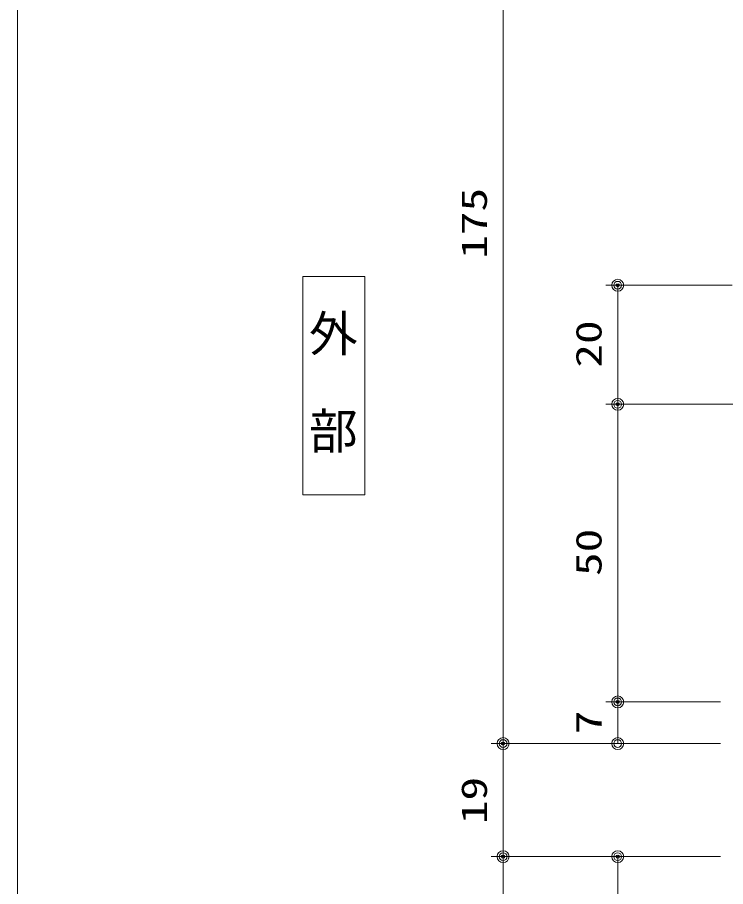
# Model space of a CAD drawing. Units: millimetres on the paper. Extents: x -395 to 395, y -281 to 281.
# Drawn here: x -395.3 to -276.4, y -51.9 to 94.1 of the extents above; entities that cross this region are included whole.
import ezdxf
from ezdxf.enums import TextEntityAlignment as Align

# ---------------------------------------------------------------- set-up
doc = ezdxf.new("R2010")
doc.units = ezdxf.units.MM
doc.header["$PDMODE"] = 32
doc.header["$PDSIZE"] = 0.5
for name, color, linetype, lineweight in [('0-2_USERZ', 3, 'Continuous', 9), ('0-3_F-1', 7, 'Continuous', 9), ('0-5_0', 7, 'Continuous', 9), ('0-A_USER1', 4, 'Continuous', 9), ('0-B_SUNPOU', 3, 'Continuous', 9)]:
    doc.layers.add(name, color=color, linetype=linetype, lineweight=lineweight)
doc.layers.add('0-6_DEFPOINTS', color=1, linetype='Continuous')
doc.styles.add('@ＭＳ ゴシック', font='')
doc.styles.add('ＭＳ ゴシック', font='')
doc.styles.get('@ＭＳ ゴシック').set_extended_font_data('@MS Gothic')
doc.styles.get('ＭＳ ゴシック').set_extended_font_data('MS Gothic')

# ---------------------------------------------------------------- blocks, each defined once
blk = doc.blocks.new('図枠')
at = {"layer": '0-3_F-1'}
blk.add_lwpolyline([(790.6, 0), (0, 0), (0, 562), (790.6, 562)], close=True, dxfattribs=at)
blk = doc.blocks.new('DOT1')
at = {"layer": '0-5_0'}
blk.add_line((0, 0), (-1, 0), dxfattribs=at)
for radius in [0.5, 0.325]:
    blk.add_circle((0, 0), radius, dxfattribs=at)
blk = doc.blocks.new('GAIBU_H')
at = {"layer": '0-A_USER1'}
blk.add_lwpolyline([(-5.22, -18.32), (5.22, -18.32), (5.22, 18.32), (-5.22, 18.32)], close=True, dxfattribs=at)
at = {"layer": '0-A_USER1', "style": '@ＭＳ ゴシック'}
blk.add_text('外\u3000部', height=5.99, rotation=270, dxfattribs=at).set_placement((-4.987, 12.92), align=Align.BOTTOM_LEFT)

msp = doc.modelspace()

# ---------------------------------------------------------------- linework, layer by layer
at = {"layer": '0-2_USERZ'}
for p, q in [((-275.266, 49.097), (-296.505, 49.097)), ((-294.505, 31.093), (-294.505, 47.097)), ((-228.266, 29.093), (-296.505, 29.093)), ((-228.266, 29.093), (-296.505, 29.093)), ((-294.505, -18.907), (-294.505, 27.093)), ((-277.266, -20.907), (-296.505, -20.907)), ((-277.266, -20.907), (-296.505, -20.907)), ((-294.505, -25.907), (-294.505, -22.907)), ((-277.266, -27.907), (-296.505, -27.907)), ((-277.266, -46.907), (-296.505, -46.907)), ((-294.505, -66.911), (-294.505, -48.907))]:
    msp.add_line(p, q, dxfattribs=at)
at = {"layer": '0-6_DEFPOINTS'}
for p in [(-294.505, 49.097), (-294.505, 29.093), (-294.505, -20.907), (-313.746, -27.907), (-313.746, -46.907), (-294.505, -46.907)]:
    msp.add_point(p, dxfattribs=at)
at = {"layer": '0-B_SUNPOU'}
for p, q in [((-313.746, 145.093), (-313.746, -25.907)), ((-277.266, -27.907), (-315.746, -27.907)), ((-277.266, -27.907), (-315.746, -27.907)), ((-277.266, -27.907), (-315.746, -27.907)), ((-313.746, -29.907), (-313.746, -44.907)), ((-313.746, -29.907), (-313.746, -90.911)), ((-277.266, -46.907), (-315.746, -46.907))]:
    msp.add_line(p, q, dxfattribs=at)

# ---------------------------------------------------------------- block references
at = {"layer": '0-2_USERZ'}
msp.add_blockref('図枠', (-395.3, -281), dxfattribs=at)
at = {"layer": '0-2_USERZ', "xscale": 2, "yscale": 2}
for p, rotation in [((-294.505, 49.097), 90), ((-294.505, 29.093), 270), ((-294.505, 29.093), 90), ((-294.505, -20.907), 270), ((-294.505, -20.907), 90), ((-294.505, -27.907), 270), ((-294.505, -46.907), 90)]:
    msp.add_blockref('DOT1', p, dxfattribs=dict(at, rotation=rotation))
at = {"layer": '0-A_USER1'}
msp.add_blockref('GAIBU_H', (-342.165, 32.213), dxfattribs=at)
at = {"layer": '0-B_SUNPOU', "xscale": 2, "yscale": 2}
for p, rotation in [((-313.746, -27.907), 270), ((-313.746, -27.907), 90), ((-313.746, -27.907), 90), ((-313.746, -46.907), 270)]:
    msp.add_blockref('DOT1', p, dxfattribs=dict(at, rotation=rotation))

# ---------------------------------------------------------------- texts
at = {"layer": '0-2_USERZ', "style": 'ＭＳ ゴシック', "width": 1.35}
for s, p in [('20', (-295.922, 35.238)), ('50', (-295.922, 0.236)), ('7', (-295.922, -26.335))]:
    msp.add_text(s, height=4.333, rotation=90, dxfattribs=at).set_placement(p, align=Align.BOTTOM_LEFT)
at = {"layer": '0-B_SUNPOU', "style": 'ＭＳ ゴシック', "width": 1.35}
for s, p in [('175', (-315.163, 53.518)), ('19', (-315.163, -41.457))]:
    msp.add_text(s, height=4.333, rotation=90, dxfattribs=at).set_placement(p, align=Align.BOTTOM_LEFT)

doc.saveas('drawing.dxf')
